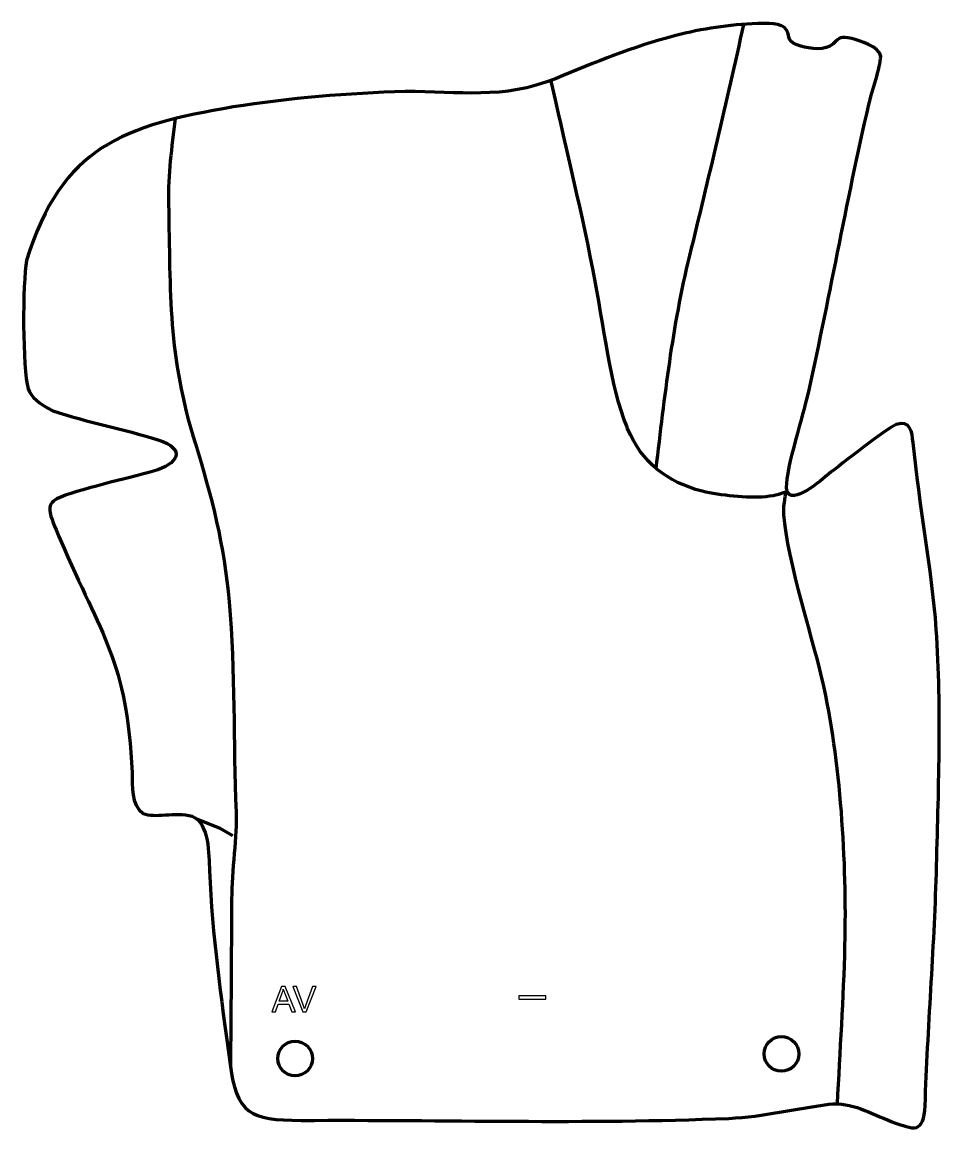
# Model space of a CAD drawing. Header units: millimetres. Extents: x 907 to 1570, y 131 to 932.
import ezdxf

# ---------------------------------------------------------------- set-up
doc = ezdxf.new("R2010")
doc.units = ezdxf.units.MM
doc.header["$MEASUREMENT"] = 0
doc.layers.add('layer 2', color=7, linetype='Continuous')
doc.layers.add('layer 3', color=7, linetype='Continuous')

msp = doc.modelspace()

# ---------------------------------------------------------------- linework, layer by layer
at = {"layer": 'layer 2', "color": 142, "lineweight": 200}
for centre in [(1454.329, 188.3992), (1104.0207, 185.092)]:
    msp.add_ellipse(centre, major_axis=(0, 12.5), ratio=1, dxfattribs=at)
at = {"layer": 'layer 2', "color": 142, "lineweight": 158}
for points, knots in [([(1364.0047, 609.9353), (1370.5524, 662.8189), (1375.6119, 711.58), (1388.3577, 763.678), (1388.3577, 763.678), (1401.9455, 819.2179), (1414.865, 874.3469), (1427.2877, 930.1603)], [0, 0, 0, 0, 0.33333333, 0.33333333, 0.33333333, 0.33333333, 1, 1, 1, 1]), ([(1494.7296, 152.4103), (1496.5466, 190.2391), (1499.1878, 228.6536), (1500.1161, 266.4464), (1500.1161, 266.4464), (1501.5797, 326.0333), (1497.0882, 400.4312), (1483.8853, 457.5436), (1483.8853, 457.5436), (1483.8853, 457.5436), (1483.5273, 459.092), (1483.5273, 459.092), (1483.5273, 459.092), (1476.1994, 490.2825), (1455.2602, 555.9857), (1456.0927, 582.2054), (1456.0927, 582.2054), (1456.0927, 582.2054), (1456.1719, 583.0315), (1456.1719, 583.0315), (1456.1719, 583.0315), (1458.3785, 599.0435), (1459.0259, 591.1888), (1443.0534, 589.8514), (1443.0534, 589.8514), (1429.4568, 588.713), (1410.5631, 590.7507), (1397.2122, 593.8362), (1397.2122, 593.8362), (1371.7866, 600.4324), (1353.861, 614.6083), (1343.5341, 639.0122), (1343.5341, 639.0122), (1343.5341, 639.0122), (1342.8812, 640.6057), (1342.8812, 640.6057), (1342.8812, 640.6057), (1331.2775, 668.9265), (1326.5765, 712.8025), (1318.4733, 754.08), (1318.4733, 754.08), (1308.9023, 802.8343), (1297.1555, 850.0065), (1288.7319, 888.3748), (1288.7319, 888.3748), (1288.7319, 888.3748), (1288.4098, 889.8419), (1288.4098, 889.8419)], [0, 0, 0, 0, 0.07692308, 0.07692308, 0.07692308, 0.07692308, 0.15384615, 0.15384615, 0.15384615, 0.15384615, 0.23076923, 0.23076923, 0.23076923, 0.23076923, 0.30769231, 0.30769231, 0.30769231, 0.30769231, 0.38461538, 0.38461538, 0.38461538, 0.38461538, 0.46153846, 0.46153846, 0.46153846, 0.46153846, 0.53846154, 0.53846154, 0.53846154, 0.53846154, 0.61538462, 0.61538462, 0.61538462, 0.61538462, 0.69230769, 0.69230769, 0.69230769, 0.69230769, 0.76923077, 0.76923077, 0.76923077, 0.76923077, 0.84615385, 0.84615385, 0.84615385, 0.84615385, 1, 1, 1, 1]), ([(1017.6646, 862.3217), (1015.2184, 840.8023), (1012.28, 822.982), (1012.8446, 801.0191), (1012.8446, 801.0191), (1014.3289, 735.3781), (1012.1321, 692.4306), (1032.1814, 627.9614), (1032.1814, 627.9614), (1044.2689, 589.0936), (1052.889, 555.0035), (1056.5429, 514.2724), (1056.5429, 514.2724), (1061.095, 463.5318), (1059.3433, 413.5286), (1061.5249, 362.723), (1061.5249, 362.723), (1062.2224, 346.7456), (1058.3822, 319.7027), (1058.2913, 299.9565), (1058.2913, 299.9565), (1058.1046, 259.4393), (1057.7772, 218.9234), (1057.528, 178.4066)], [0, 0, 0, 0, 0.14285714, 0.14285714, 0.14285714, 0.14285714, 0.28571429, 0.28571429, 0.28571429, 0.28571429, 0.42857143, 0.42857143, 0.42857143, 0.42857143, 0.57142857, 0.57142857, 0.57142857, 0.57142857, 0.71428571, 0.71428571, 0.71428571, 0.71428571, 1, 1, 1, 1]), ([(1032.6533, 358.1051), (1032.6533, 358.1051), (1049.7186, 351.1851), (1049.7186, 351.1851), (1049.7186, 351.1851), (1049.7186, 351.1851), (1058.874, 345.8378), (1058.874, 345.8378)], [0, 0, 0, 0, 0.33333333, 0.33333333, 0.33333333, 0.33333333, 1, 1, 1, 1])]:
    msp.add_open_spline(points, degree=3, knots=knots, dxfattribs=at)
at = {"layer": 'layer 2', "color": 142}
for points, knots in [([(1087.3146, 218.8614), (1087.3146, 218.8614), (1094.2911, 237.0478), (1094.2911, 237.0478), (1094.2911, 237.0478), (1094.2911, 237.0478), (1096.937, 237.0478), (1096.937, 237.0478), (1096.937, 237.0478), (1096.937, 237.0478), (1104.3411, 218.8614), (1104.3411, 218.8614), (1104.3411, 218.8614), (1104.3411, 218.8614), (1101.6021, 218.8614), (1101.6021, 218.8614), (1101.6021, 218.8614), (1101.6021, 218.8614), (1099.4981, 224.3732), (1099.4981, 224.3732), (1099.4981, 224.3732), (1099.4981, 224.3732), (1091.84, 224.3732), (1091.84, 224.3732), (1091.84, 224.3732), (1091.84, 224.3732), (1089.8673, 218.8614), (1089.8673, 218.8614), (1089.8673, 218.8614), (1089.8673, 218.8614), (1087.3146, 218.8614), (1087.3146, 218.8614)], [0, 0, 0, 0, 0.11111111, 0.11111111, 0.11111111, 0.11111111, 0.22222222, 0.22222222, 0.22222222, 0.22222222, 0.33333333, 0.33333333, 0.33333333, 0.33333333, 0.44444444, 0.44444444, 0.44444444, 0.44444444, 0.55555556, 0.55555556, 0.55555556, 0.55555556, 0.66666667, 0.66666667, 0.66666667, 0.66666667, 0.77777778, 0.77777778, 0.77777778, 0.77777778, 1, 1, 1, 1]), ([(1092.547, 226.329), (1092.547, 226.329), (1098.7446, 226.329), (1098.7446, 226.329), (1098.7446, 226.329), (1098.7446, 226.329), (1096.8481, 231.3709), (1096.8481, 231.3709), (1096.8481, 231.3709), (1096.2766, 232.9034), (1095.8448, 234.1691), (1095.5442, 235.1682), (1095.5442, 235.1682), (1095.2944, 233.9829), (1094.96, 232.8187), (1094.5409, 231.6672), (1094.5409, 231.6672), (1094.5409, 231.6672), (1092.547, 226.329), (1092.547, 226.329)], [0, 0, 0, 0, 0.16666667, 0.16666667, 0.16666667, 0.16666667, 0.33333333, 0.33333333, 0.33333333, 0.33333333, 0.5, 0.5, 0.5, 0.5, 0.66666667, 0.66666667, 0.66666667, 0.66666667, 1, 1, 1, 1]), ([(1109.5481, 218.8614), (1109.5481, 218.8614), (1102.5208, 237.0478), (1102.5208, 237.0478), (1102.5208, 237.0478), (1102.5208, 237.0478), (1105.1285, 237.0478), (1105.1285, 237.0478), (1105.1285, 237.0478), (1105.1285, 237.0478), (1109.8529, 223.8313), (1109.8529, 223.8313), (1109.8529, 223.8313), (1110.2297, 222.773), (1110.5514, 221.7824), (1110.8054, 220.8553), (1110.8054, 220.8553), (1111.0848, 221.8501), (1111.4108, 222.8407), (1111.7833, 223.8313), (1111.7833, 223.8313), (1111.7833, 223.8313), (1116.6855, 237.0478), (1116.6855, 237.0478), (1116.6855, 237.0478), (1116.6855, 237.0478), (1119.1408, 237.0478), (1119.1408, 237.0478), (1119.1408, 237.0478), (1119.1408, 237.0478), (1112.05, 218.8614), (1112.05, 218.8614), (1112.05, 218.8614), (1112.05, 218.8614), (1109.5481, 218.8614), (1109.5481, 218.8614)], [0, 0, 0, 0, 0.1, 0.1, 0.1, 0.1, 0.2, 0.2, 0.2, 0.2, 0.3, 0.3, 0.3, 0.3, 0.4, 0.4, 0.4, 0.4, 0.5, 0.5, 0.5, 0.5, 0.6, 0.6, 0.6, 0.6, 0.7, 0.7, 0.7, 0.7, 0.8, 0.8, 0.8, 0.8, 1, 1, 1, 1]), ([(1265.1528, 227.8927), (1265.1528, 227.8927), (1265.1528, 230.3975), (1265.1528, 230.3975), (1265.1528, 230.3975), (1265.1528, 230.3975), (1284.732, 230.3975), (1284.732, 230.3975), (1284.732, 230.3975), (1284.732, 230.3975), (1284.732, 227.8927), (1284.732, 227.8927), (1284.732, 227.8927), (1284.732, 227.8927), (1265.1528, 227.8927), (1265.1528, 227.8927)], [0, 0, 0, 0, 0.2, 0.2, 0.2, 0.2, 0.4, 0.4, 0.4, 0.4, 0.6, 0.6, 0.6, 0.6, 1, 1, 1, 1])]:
    msp.add_open_spline(points, degree=3, knots=knots, dxfattribs=at)
at = {"layer": 'layer 3', "color": 242, "lineweight": 158}
msp.add_open_spline([(927.5744, 578.206), (926.5157, 583.7064), (928.8526, 586.5574), (932.4975, 588.3327), (932.4975, 588.3327), (946.1957, 595.0043), (985.113, 603.3148), (1002.015, 608.2722), (1002.015, 608.2722), (1019.5563, 613.417), (1026.2804, 624.0605), (1005.2258, 630.8934), (1005.2258, 630.8934), (980.3944, 638.8674), (953.9405, 643.5065), (929.631, 651.8406), (929.631, 651.8406), (919.1, 656.749), (914.1432, 661.7457), (911.8259, 667.7048), (911.8259, 667.7048), (907.4932, 681.6675), (907.6923, 744.4515), (910.5839, 760.0301), (910.5839, 760.0301), (935.9812, 842.2214), (980.4269, 857.2554), (1059.4646, 870.706), (1059.4646, 870.706), (1098.9783, 877.0908), (1143.1568, 880.6496), (1183.1989, 881.8095), (1183.1989, 881.8095), (1222.5127, 882.0247), (1253.5624, 875.765), (1291.6249, 891.092), (1291.6249, 891.092), (1320.9589, 903.0066), (1346.4627, 913.8876), (1377.3781, 921.9161), (1377.3781, 921.9161), (1398.4146, 927.2865), (1415.526, 929.9369), (1437.2818, 930.7744), (1437.2818, 930.7744), (1442.8604, 930.9891), (1455.1245, 931.7544), (1458.103, 926.1065), (1458.103, 926.1065), (1460.9137, 920.7769), (1457.5387, 917.5874), (1468.2526, 914.5009), (1468.2526, 914.5009), (1474.8938, 912.5876), (1486.1727, 910.8985), (1491.6113, 916.2795), (1491.6113, 916.2795), (1496.617, 921.2319), (1496.9259, 921.6939), (1504.9513, 919.9867), (1504.9513, 919.9867), (1510.367, 918.6259), (1525.0775, 914.1346), (1525.9139, 907.1429), (1525.9139, 907.1429), (1525.5925, 899.4537), (1519.4364, 881.4576), (1517.2909, 872.4192), (1517.2909, 872.4192), (1500.8768, 801.5751), (1488.5742, 729.9072), (1472.4683, 659.1219), (1472.4683, 659.1219), (1469.5303, 646.9648), (1455.9693, 603.6703), (1458.3299, 594.3994), (1458.3299, 594.3994), (1461.3602, 582.4986), (1483.7412, 602.5724), (1488.3502, 606.2302), (1488.3502, 606.2302), (1497.0306, 613.0453), (1529.3527, 638.7311), (1537.1062, 641.854), (1537.1062, 641.854), (1547.2227, 645.2345), (1548.445, 636.8773), (1549.1793, 628.8094), (1549.1793, 628.8094), (1553.694, 584.0696), (1562.5719, 538.7802), (1565.8916, 494.2797), (1565.8916, 494.2797), (1569.8302, 436.2554), (1567.3614, 376.8073), (1565.9639, 318.6687), (1565.9639, 318.6687), (1564.3688, 262.7456), (1559.6589, 207.0077), (1557.8202, 151.1138), (1557.8202, 151.1138), (1556.56, 130.9013), (1550.5166, 133.5128), (1533.4181, 139.7833), (1533.4181, 139.7833), (1518.6235, 145.4834), (1504.9089, 154.0091), (1488.5782, 152.194), (1488.5782, 152.194), (1463.5829, 148.976), (1442.3009, 143.2737), (1416.5415, 142.021), (1416.5415, 142.021), (1314.0521, 137.7856), (1210.9229, 141.1551), (1108.2917, 140.5199), (1108.2917, 140.5199), (1071.5664, 140.7063), (1061.7769, 144.7975), (1056.9191, 182.8132), (1056.9191, 182.8132), (1050.7497, 229.3033), (1044.2944, 273.4634), (1042.3757, 320.5047), (1042.3757, 320.5047), (1041.9366, 331.8892), (1042.2132, 354.3999), (1029.8899, 359.7312), (1029.8899, 359.7312), (1017.685, 363.0842), (1002.5706, 358.105), (994.6674, 361.7066), (994.6674, 361.7066), (985.365, 367.9836), (987.046, 381.2674), (986.6236, 391.0862), (986.6236, 391.0862), (982.7854, 472.1744), (965.1281, 488.3222), (934.8878, 559.0853), (934.8878, 559.0853), (932.4778, 564.7247), (928.9239, 572.3215), (927.5744, 578.206)], degree=3, knots=[0, 0, 0, 0, 0.02702703, 0.02702703, 0.02702703, 0.02702703, 0.05405405, 0.05405405, 0.05405405, 0.05405405, 0.08108108, 0.08108108, 0.08108108, 0.08108108, 0.10810811, 0.10810811, 0.10810811, 0.10810811, 0.13513514, 0.13513514, 0.13513514, 0.13513514, 0.16216216, 0.16216216, 0.16216216, 0.16216216, 0.18918919, 0.18918919, 0.18918919, 0.18918919, 0.21621622, 0.21621622, 0.21621622, 0.21621622, 0.24324324, 0.24324324, 0.24324324, 0.24324324, 0.27027027, 0.27027027, 0.27027027, 0.27027027, 0.2972973, 0.2972973, 0.2972973, 0.2972973, 0.32432432, 0.32432432, 0.32432432, 0.32432432, 0.35135135, 0.35135135, 0.35135135, 0.35135135, 0.37837838, 0.37837838, 0.37837838, 0.37837838, 0.40540541, 0.40540541, 0.40540541, 0.40540541, 0.43243243, 0.43243243, 0.43243243, 0.43243243, 0.45945946, 0.45945946, 0.45945946, 0.45945946, 0.48648649, 0.48648649, 0.48648649, 0.48648649, 0.51351351, 0.51351351, 0.51351351, 0.51351351, 0.54054054, 0.54054054, 0.54054054, 0.54054054, 0.56756757, 0.56756757, 0.56756757, 0.56756757, 0.59459459, 0.59459459, 0.59459459, 0.59459459, 0.62162162, 0.62162162, 0.62162162, 0.62162162, 0.64864865, 0.64864865, 0.64864865, 0.64864865, 0.67567568, 0.67567568, 0.67567568, 0.67567568, 0.7027027, 0.7027027, 0.7027027, 0.7027027, 0.72972973, 0.72972973, 0.72972973, 0.72972973, 0.75675676, 0.75675676, 0.75675676, 0.75675676, 0.78378378, 0.78378378, 0.78378378, 0.78378378, 0.81081081, 0.81081081, 0.81081081, 0.81081081, 0.83783784, 0.83783784, 0.83783784, 0.83783784, 0.86486486, 0.86486486, 0.86486486, 0.86486486, 0.89189189, 0.89189189, 0.89189189, 0.89189189, 0.91891892, 0.91891892, 0.91891892, 0.91891892, 0.94594595, 0.94594595, 0.94594595, 0.94594595, 1, 1, 1, 1], dxfattribs=at)

doc.saveas('drawing.dxf')
